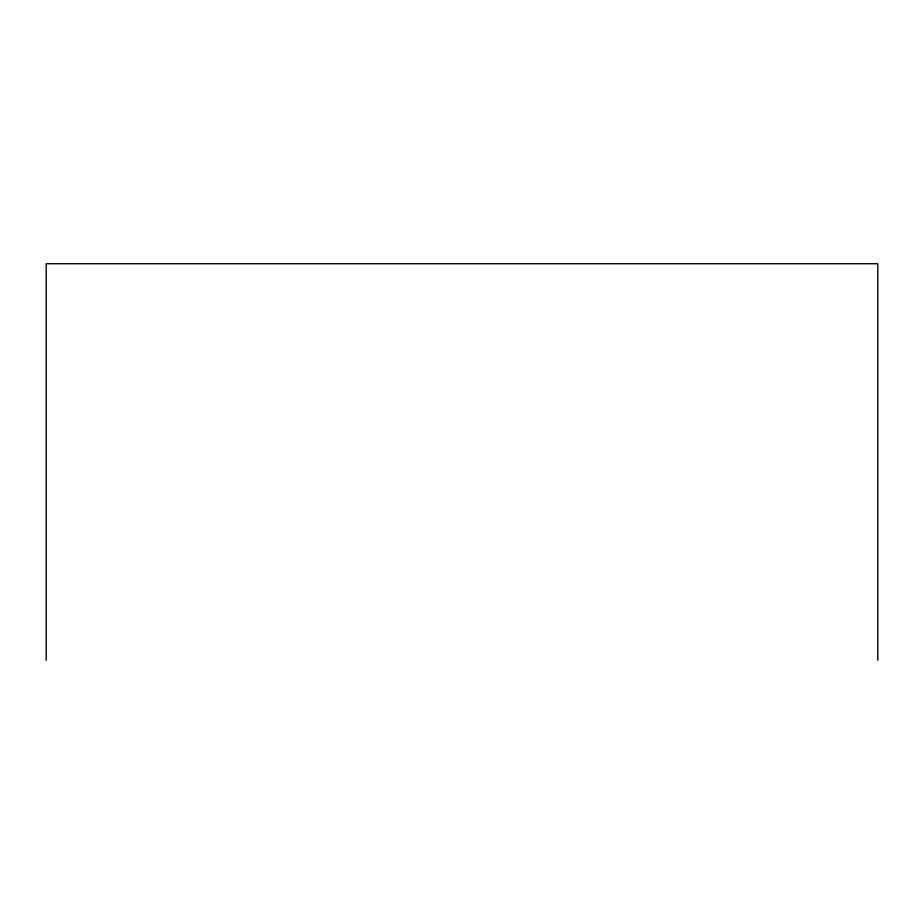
<?xml version="1.0" encoding="UTF-8"?>
<svg xmlns="http://www.w3.org/2000/svg" width="924" height="924" viewBox="0 0 924 924"><rect width="100%" height="100%" fill="white"/><g stroke="black" fill="none" stroke-linecap="round" stroke-linejoin="round"><path stroke-width="1.39" d="M877.8 660.267L877.8 263.733L46.2 263.733L46.2 660.267"/></g></svg>
